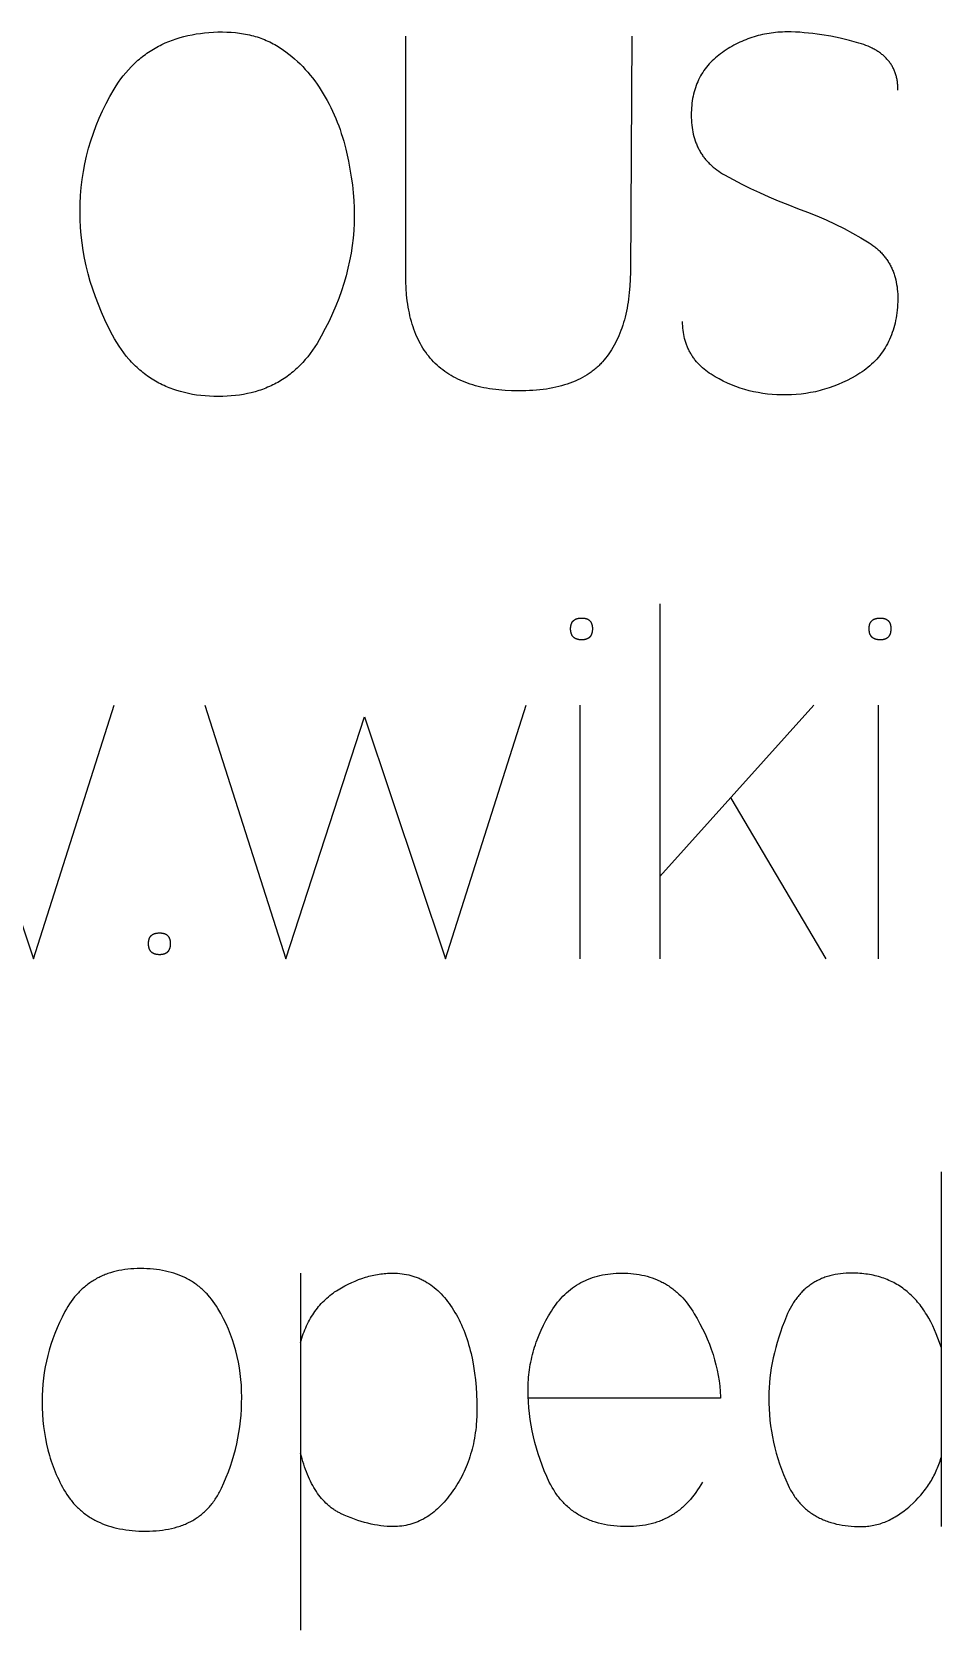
# Model space of a CAD drawing. Header units: millimetres. Extents: x -1220 to 1220, y -1270 to 3400.
# Drawn here: x -640.1 to -450.4, y 3067.2 to 3400.4 of the extents above; entities that cross this region are included whole.
import ezdxf

# ---------------------------------------------------------------- set-up
doc = ezdxf.new("R2010")
doc.units = ezdxf.units.MM
doc.layers.add('TC', color=220, linetype='CONTINUOUS', true_color=0xff00bb)

msp = doc.modelspace()

# ---------------------------------------------------------------- linework, layer by layer
at = {"layer": 'TC'}
for points in [[(-600.35, 3400.39), (-599.43, 3400.37), (-598.54, 3400.33), (-597.65, 3400.26), (-597.22, 3400.21), (-596.79, 3400.16), (-596.36, 3400.09), (-595.94, 3400.03), (-595.53, 3399.95), (-595.11, 3399.87), (-594.7, 3399.78), (-594.3, 3399.68), (-593.9, 3399.57), (-593.51, 3399.46), (-593.12, 3399.34), (-592.73, 3399.22), (-592.35, 3399.08), (-591.97, 3398.94), (-591.59, 3398.79), (-591.23, 3398.64), (-590.86, 3398.48), (-590.5, 3398.31), (-590.14, 3398.13), (-589.79, 3397.94), (-589.44, 3397.75), (-589.1, 3397.55), (-588.76, 3397.35), (-588.43, 3397.14), (-588.1, 3396.92), (-587.13, 3396.23), (-586.51, 3395.76), (-585.9, 3395.27), (-585.3, 3394.76), (-584.72, 3394.24), (-584.15, 3393.71), (-583.6, 3393.16), (-583.07, 3392.59), (-582.55, 3392.01), (-582.04, 3391.41), (-581.55, 3390.8), (-581.07, 3390.17), (-580.61, 3389.52), (-580.16, 3388.86), (-579.73, 3388.18), (-578.9, 3386.79), (-578.5, 3386.07), (-578.11, 3385.35), (-577.74, 3384.62), (-577.39, 3383.87), (-577.04, 3383.12), (-576.72, 3382.37), (-576.41, 3381.6), (-576.11, 3380.82), (-575.83, 3380.03), (-575.56, 3379.24), (-575.31, 3378.43), (-575.07, 3377.62), (-574.85, 3376.79), (-574.64, 3375.96), (-574.08, 3373.44), (-573.76, 3371.77), (-573.48, 3370.12), (-573.26, 3368.49), (-573.09, 3366.87), (-572.96, 3365.27), (-572.89, 3363.69), (-572.87, 3362.12), (-572.89, 3360.55), (-572.97, 3358.97), (-573.11, 3357.4), (-573.29, 3355.83), (-573.54, 3354.26), (-573.83, 3352.68), (-574.18, 3351.11), (-574.58, 3349.54), (-575.04, 3347.97), (-575.55, 3346.39), (-576.11, 3344.82), (-576.73, 3343.25), (-577.4, 3341.68), (-578.13, 3340.1), (-578.9, 3338.53), (-579.74, 3336.96), (-580.17, 3336.18), (-580.61, 3335.44), (-581.08, 3334.71), (-581.55, 3334.01), (-582.04, 3333.33), (-582.55, 3332.68), (-583.08, 3332.06), (-583.62, 3331.46), (-583.89, 3331.16), (-584.17, 3330.88), (-584.45, 3330.6), (-584.74, 3330.32), (-585.03, 3330.06), (-585.33, 3329.8), (-585.62, 3329.54), (-585.93, 3329.29), (-586.23, 3329.05), (-586.54, 3328.81), (-586.86, 3328.58), (-587.17, 3328.36), (-587.5, 3328.14), (-587.82, 3327.93), (-588.15, 3327.72), (-588.48, 3327.52), (-588.82, 3327.33), (-589.16, 3327.14), (-589.51, 3326.96), (-589.86, 3326.79), (-590.21, 3326.62), (-590.57, 3326.46), (-590.93, 3326.3), (-591.29, 3326.15), (-591.66, 3326), (-592.03, 3325.87), (-592.41, 3325.73), (-592.79, 3325.61), (-593.56, 3325.37), (-594.35, 3325.17), (-595.15, 3324.98), (-595.97, 3324.82), (-596.8, 3324.69), (-597.65, 3324.58), (-598.51, 3324.49), (-599.39, 3324.43), (-600.29, 3324.39), (-601.2, 3324.38), (-602.14, 3324.39), (-603.07, 3324.43), (-603.98, 3324.49), (-604.87, 3324.58), (-605.75, 3324.69), (-606.61, 3324.83), (-607.46, 3324.99), (-608.29, 3325.18), (-609.1, 3325.39), (-609.9, 3325.63), (-610.29, 3325.76), (-610.68, 3325.89), (-611.06, 3326.03), (-611.44, 3326.18), (-611.82, 3326.33), (-612.19, 3326.49), (-612.55, 3326.66), (-612.92, 3326.83), (-613.28, 3327.01), (-613.63, 3327.19), (-613.98, 3327.38), (-614.33, 3327.58), (-614.67, 3327.78), (-615.01, 3327.99), (-615.35, 3328.2), (-615.68, 3328.43), (-616.01, 3328.65), (-616.33, 3328.89), (-616.65, 3329.13), (-616.96, 3329.38), (-617.27, 3329.63), (-617.58, 3329.89), (-617.88, 3330.15), (-618.18, 3330.42), (-618.48, 3330.7), (-618.77, 3330.99), (-619.05, 3331.28), (-619.33, 3331.57), (-619.61, 3331.88), (-619.89, 3332.19), (-620.42, 3332.82), (-620.94, 3333.49), (-621.44, 3334.17), (-621.93, 3334.88), (-622.4, 3335.62), (-622.85, 3336.38), (-623.29, 3337.17), (-624.11, 3338.77), (-624.88, 3340.37), (-625.59, 3341.97), (-626.25, 3343.57), (-626.86, 3345.18), (-627.41, 3346.78), (-627.92, 3348.38), (-628.37, 3349.99), (-628.76, 3351.59), (-629.11, 3353.2), (-629.4, 3354.81), (-629.63, 3356.42), (-629.82, 3358.03), (-629.95, 3359.64), (-630.03, 3361.25), (-630.06, 3362.86), (-630.03, 3364.57), (-629.95, 3366.26), (-629.81, 3367.95), (-629.61, 3369.61), (-629.37, 3371.26), (-629.06, 3372.9), (-628.7, 3374.52), (-628.29, 3376.13), (-627.82, 3377.72), (-627.29, 3379.29), (-626.71, 3380.86), (-626.07, 3382.4), (-625.38, 3383.93), (-624.63, 3385.45), (-623.83, 3386.95), (-622.97, 3388.44), (-622.52, 3389.18), (-622.04, 3389.89), (-621.55, 3390.58), (-621.05, 3391.24), (-620.53, 3391.88), (-619.99, 3392.5), (-619.43, 3393.1), (-618.86, 3393.67), (-618.57, 3393.95), (-618.28, 3394.22), (-617.98, 3394.48), (-617.68, 3394.74), (-617.37, 3394.99), (-617.06, 3395.24), (-616.74, 3395.48), (-616.42, 3395.72), (-616.1, 3395.95), (-615.77, 3396.18), (-615.44, 3396.39), (-615.11, 3396.61), (-614.77, 3396.81), (-614.42, 3397.02), (-614.08, 3397.21), (-613.72, 3397.4), (-613.37, 3397.58), (-613.01, 3397.76), (-612.28, 3398.1), (-611.53, 3398.42), (-610.77, 3398.71), (-609.99, 3398.98), (-609.19, 3399.22), (-608.38, 3399.44), (-607.55, 3399.64), (-606.71, 3399.82), (-605.85, 3399.97), (-604.97, 3400.1), (-604.08, 3400.2), (-603.17, 3400.28), (-602.25, 3400.34), (-601.31, 3400.38)], [(-525.4, 3278.18), (-525.26, 3278.18), (-525.13, 3278.17), (-525.07, 3278.17), (-525, 3278.16), (-524.94, 3278.16), (-524.88, 3278.15), (-524.82, 3278.14), (-524.76, 3278.13), (-524.7, 3278.12), (-524.65, 3278.1), (-524.59, 3278.09), (-524.53, 3278.08), (-524.48, 3278.06), (-524.43, 3278.04), (-524.38, 3278.03), (-524.33, 3278.01), (-524.28, 3277.99), (-524.23, 3277.96), (-524.18, 3277.94), (-524.14, 3277.92), (-524.09, 3277.89), (-524.05, 3277.87), (-524, 3277.84), (-523.96, 3277.82), (-523.92, 3277.79), (-523.88, 3277.76), (-523.84, 3277.73), (-523.81, 3277.69), (-523.77, 3277.66), (-523.73, 3277.63), (-523.7, 3277.59), (-523.67, 3277.56), (-523.64, 3277.52), (-523.6, 3277.48), (-523.57, 3277.44), (-523.55, 3277.4), (-523.52, 3277.36), (-523.49, 3277.31), (-523.47, 3277.27), (-523.44, 3277.23), (-523.42, 3277.18), (-523.4, 3277.13), (-523.38, 3277.08), (-523.36, 3277.03), (-523.34, 3276.98), (-523.32, 3276.93), (-523.3, 3276.88), (-523.29, 3276.83), (-523.27, 3276.77), (-523.26, 3276.72), (-523.25, 3276.66), (-523.23, 3276.6), (-523.22, 3276.54), (-523.21, 3276.48), (-523.21, 3276.42), (-523.2, 3276.36), (-523.19, 3276.3), (-523.19, 3276.23), (-523.18, 3276.1), (-523.18, 3275.96), (-523.18, 3275.82), (-523.19, 3275.68), (-523.2, 3275.55), (-523.21, 3275.48), (-523.21, 3275.42), (-523.22, 3275.35), (-523.23, 3275.29), (-523.25, 3275.23), (-523.26, 3275.17), (-523.27, 3275.11), (-523.29, 3275.06), (-523.3, 3275), (-523.32, 3274.94), (-523.34, 3274.89), (-523.36, 3274.84), (-523.38, 3274.79), (-523.4, 3274.74), (-523.42, 3274.69), (-523.44, 3274.64), (-523.47, 3274.59), (-523.49, 3274.54), (-523.52, 3274.5), (-523.55, 3274.46), (-523.57, 3274.41), (-523.6, 3274.37), (-523.64, 3274.33), (-523.67, 3274.29), (-523.7, 3274.25), (-523.73, 3274.22), (-523.77, 3274.18), (-523.81, 3274.15), (-523.84, 3274.11), (-523.88, 3274.08), (-523.92, 3274.05), (-523.96, 3274.02), (-524, 3273.99), (-524.05, 3273.96), (-524.09, 3273.94), (-524.14, 3273.91), (-524.18, 3273.89), (-524.23, 3273.86), (-524.28, 3273.84), (-524.33, 3273.82), (-524.38, 3273.8), (-524.43, 3273.78), (-524.48, 3273.76), (-524.53, 3273.75), (-524.59, 3273.73), (-524.65, 3273.72), (-524.7, 3273.7), (-524.76, 3273.69), (-524.82, 3273.68), (-524.88, 3273.67), (-524.94, 3273.66), (-525, 3273.66), (-525.07, 3273.65), (-525.13, 3273.65), (-525.2, 3273.64), (-525.26, 3273.64), (-525.4, 3273.64), (-525.54, 3273.64), (-525.68, 3273.65), (-525.75, 3273.65), (-525.82, 3273.66), (-525.88, 3273.66), (-525.94, 3273.67), (-526.01, 3273.68), (-526.07, 3273.69), (-526.13, 3273.7), (-526.19, 3273.72), (-526.25, 3273.73), (-526.31, 3273.75), (-526.36, 3273.76), (-526.42, 3273.78), (-526.47, 3273.8), (-526.52, 3273.82), (-526.58, 3273.84), (-526.63, 3273.86), (-526.68, 3273.89), (-526.72, 3273.91), (-526.77, 3273.94), (-526.82, 3273.96), (-526.86, 3273.99), (-526.91, 3274.02), (-526.95, 3274.05), (-526.99, 3274.08), (-527.03, 3274.11), (-527.07, 3274.15), (-527.11, 3274.18), (-527.14, 3274.22), (-527.18, 3274.25), (-527.21, 3274.29), (-527.25, 3274.33), (-527.28, 3274.37), (-527.31, 3274.41), (-527.34, 3274.46), (-527.37, 3274.5), (-527.4, 3274.54), (-527.42, 3274.59), (-527.45, 3274.64), (-527.47, 3274.69), (-527.5, 3274.74), (-527.52, 3274.79), (-527.54, 3274.84), (-527.56, 3274.89), (-527.58, 3274.94), (-527.6, 3275), (-527.61, 3275.06), (-527.63, 3275.11), (-527.64, 3275.17), (-527.66, 3275.23), (-527.67, 3275.29), (-527.68, 3275.35), (-527.69, 3275.42), (-527.7, 3275.48), (-527.7, 3275.55), (-527.71, 3275.61), (-527.72, 3275.68), (-527.72, 3275.82), (-527.73, 3275.96), (-527.72, 3276.1), (-527.72, 3276.16), (-527.72, 3276.23), (-527.71, 3276.3), (-527.7, 3276.36), (-527.7, 3276.42), (-527.69, 3276.48), (-527.68, 3276.54), (-527.67, 3276.6), (-527.66, 3276.66), (-527.64, 3276.72), (-527.63, 3276.77), (-527.61, 3276.83), (-527.6, 3276.88), (-527.58, 3276.93), (-527.56, 3276.98), (-527.54, 3277.03), (-527.52, 3277.08), (-527.5, 3277.13), (-527.47, 3277.18), (-527.45, 3277.23), (-527.42, 3277.27), (-527.4, 3277.31), (-527.37, 3277.36), (-527.34, 3277.4), (-527.31, 3277.44), (-527.28, 3277.48), (-527.25, 3277.52), (-527.21, 3277.56), (-527.18, 3277.59), (-527.14, 3277.63), (-527.11, 3277.66), (-527.07, 3277.69), (-527.03, 3277.73), (-526.99, 3277.76), (-526.95, 3277.79), (-526.91, 3277.82), (-526.86, 3277.84), (-526.82, 3277.87), (-526.77, 3277.89), (-526.72, 3277.92), (-526.68, 3277.94), (-526.63, 3277.96), (-526.58, 3277.99), (-526.52, 3278.01), (-526.47, 3278.03), (-526.42, 3278.04), (-526.36, 3278.06), (-526.31, 3278.08), (-526.25, 3278.09), (-526.19, 3278.1), (-526.13, 3278.12), (-526.07, 3278.13), (-526.01, 3278.14), (-525.94, 3278.15), (-525.88, 3278.16), (-525.82, 3278.16), (-525.68, 3278.17), (-525.54, 3278.18)], [(-463.13, 3278.18), (-463, 3278.18), (-462.87, 3278.17), (-462.8, 3278.17), (-462.74, 3278.16), (-462.67, 3278.16), (-462.61, 3278.15), (-462.55, 3278.14), (-462.49, 3278.13), (-462.44, 3278.12), (-462.38, 3278.1), (-462.32, 3278.09), (-462.27, 3278.08), (-462.22, 3278.06), (-462.16, 3278.04), (-462.11, 3278.03), (-462.06, 3278.01), (-462.01, 3277.99), (-461.96, 3277.96), (-461.92, 3277.94), (-461.87, 3277.92), (-461.82, 3277.89), (-461.78, 3277.87), (-461.74, 3277.84), (-461.7, 3277.82), (-461.66, 3277.79), (-461.62, 3277.76), (-461.58, 3277.73), (-461.54, 3277.69), (-461.5, 3277.66), (-461.47, 3277.63), (-461.43, 3277.59), (-461.4, 3277.56), (-461.37, 3277.52), (-461.34, 3277.48), (-461.31, 3277.44), (-461.28, 3277.4), (-461.25, 3277.36), (-461.23, 3277.31), (-461.2, 3277.27), (-461.18, 3277.23), (-461.15, 3277.18), (-461.13, 3277.13), (-461.11, 3277.08), (-461.09, 3277.03), (-461.07, 3276.98), (-461.05, 3276.93), (-461.04, 3276.88), (-461.02, 3276.83), (-461.01, 3276.77), (-460.99, 3276.72), (-460.98, 3276.66), (-460.97, 3276.6), (-460.96, 3276.54), (-460.95, 3276.48), (-460.94, 3276.42), (-460.93, 3276.36), (-460.93, 3276.3), (-460.92, 3276.23), (-460.92, 3276.1), (-460.91, 3275.96), (-460.92, 3275.82), (-460.92, 3275.68), (-460.93, 3275.55), (-460.94, 3275.48), (-460.95, 3275.42), (-460.96, 3275.35), (-460.97, 3275.29), (-460.98, 3275.23), (-460.99, 3275.17), (-461.01, 3275.11), (-461.02, 3275.06), (-461.04, 3275), (-461.05, 3274.94), (-461.07, 3274.89), (-461.09, 3274.84), (-461.11, 3274.79), (-461.13, 3274.74), (-461.15, 3274.69), (-461.18, 3274.64), (-461.2, 3274.59), (-461.23, 3274.54), (-461.25, 3274.5), (-461.28, 3274.46), (-461.31, 3274.41), (-461.34, 3274.37), (-461.37, 3274.33), (-461.4, 3274.29), (-461.43, 3274.25), (-461.47, 3274.22), (-461.5, 3274.18), (-461.54, 3274.15), (-461.58, 3274.11), (-461.62, 3274.08), (-461.66, 3274.05), (-461.7, 3274.02), (-461.74, 3273.99), (-461.78, 3273.96), (-461.82, 3273.94), (-461.87, 3273.91), (-461.92, 3273.89), (-461.96, 3273.86), (-462.01, 3273.84), (-462.06, 3273.82), (-462.11, 3273.8), (-462.16, 3273.78), (-462.22, 3273.76), (-462.27, 3273.75), (-462.32, 3273.73), (-462.38, 3273.72), (-462.44, 3273.7), (-462.49, 3273.69), (-462.55, 3273.68), (-462.61, 3273.67), (-462.67, 3273.66), (-462.74, 3273.66), (-462.8, 3273.65), (-462.87, 3273.65), (-462.93, 3273.64), (-463, 3273.64), (-463.13, 3273.64), (-463.28, 3273.64), (-463.42, 3273.65), (-463.48, 3273.65), (-463.55, 3273.66), (-463.61, 3273.66), (-463.68, 3273.67), (-463.74, 3273.68), (-463.8, 3273.69), (-463.86, 3273.7), (-463.92, 3273.72), (-463.98, 3273.73), (-464.04, 3273.75), (-464.1, 3273.76), (-464.15, 3273.78), (-464.21, 3273.8), (-464.26, 3273.82), (-464.31, 3273.84), (-464.36, 3273.86), (-464.41, 3273.89), (-464.46, 3273.91), (-464.51, 3273.94), (-464.55, 3273.96), (-464.6, 3273.99), (-464.64, 3274.02), (-464.68, 3274.05), (-464.72, 3274.08), (-464.76, 3274.11), (-464.8, 3274.15), (-464.84, 3274.18), (-464.88, 3274.22), (-464.91, 3274.25), (-464.95, 3274.29), (-464.98, 3274.33), (-465.01, 3274.37), (-465.05, 3274.41), (-465.08, 3274.46), (-465.1, 3274.5), (-465.13, 3274.54), (-465.16, 3274.59), (-465.18, 3274.64), (-465.21, 3274.69), (-465.23, 3274.74), (-465.25, 3274.79), (-465.28, 3274.84), (-465.3, 3274.89), (-465.31, 3274.94), (-465.33, 3275), (-465.35, 3275.06), (-465.36, 3275.11), (-465.38, 3275.17), (-465.39, 3275.23), (-465.4, 3275.29), (-465.41, 3275.35), (-465.42, 3275.42), (-465.43, 3275.48), (-465.44, 3275.55), (-465.45, 3275.61), (-465.45, 3275.68), (-465.46, 3275.82), (-465.46, 3275.96), (-465.46, 3276.1), (-465.45, 3276.16), (-465.45, 3276.23), (-465.45, 3276.3), (-465.44, 3276.36), (-465.43, 3276.42), (-465.42, 3276.48), (-465.41, 3276.54), (-465.4, 3276.6), (-465.39, 3276.66), (-465.38, 3276.72), (-465.36, 3276.77), (-465.35, 3276.83), (-465.33, 3276.88), (-465.31, 3276.93), (-465.3, 3276.98), (-465.28, 3277.03), (-465.25, 3277.08), (-465.23, 3277.13), (-465.21, 3277.18), (-465.18, 3277.23), (-465.16, 3277.27), (-465.13, 3277.31), (-465.1, 3277.36), (-465.08, 3277.4), (-465.05, 3277.44), (-465.01, 3277.48), (-464.98, 3277.52), (-464.95, 3277.56), (-464.91, 3277.59), (-464.88, 3277.63), (-464.84, 3277.66), (-464.8, 3277.69), (-464.76, 3277.73), (-464.72, 3277.76), (-464.68, 3277.79), (-464.64, 3277.82), (-464.6, 3277.84), (-464.55, 3277.87), (-464.51, 3277.89), (-464.46, 3277.92), (-464.41, 3277.94), (-464.36, 3277.96), (-464.31, 3277.99), (-464.26, 3278.01), (-464.21, 3278.03), (-464.15, 3278.04), (-464.1, 3278.06), (-464.04, 3278.08), (-463.98, 3278.09), (-463.92, 3278.1), (-463.86, 3278.12), (-463.8, 3278.13), (-463.74, 3278.14), (-463.68, 3278.15), (-463.61, 3278.16), (-463.55, 3278.16), (-463.42, 3278.17), (-463.28, 3278.18)], [(-613.46, 3212.53), (-613.32, 3212.53), (-613.19, 3212.52), (-613.13, 3212.52), (-613.06, 3212.51), (-613, 3212.51), (-612.94, 3212.5), (-612.88, 3212.49), (-612.82, 3212.48), (-612.76, 3212.47), (-612.71, 3212.46), (-612.65, 3212.44), (-612.59, 3212.43), (-612.54, 3212.41), (-612.49, 3212.39), (-612.44, 3212.38), (-612.39, 3212.36), (-612.34, 3212.34), (-612.29, 3212.32), (-612.24, 3212.29), (-612.2, 3212.27), (-612.15, 3212.25), (-612.11, 3212.22), (-612.06, 3212.19), (-612.02, 3212.17), (-611.98, 3212.14), (-611.94, 3212.11), (-611.9, 3212.08), (-611.87, 3212.05), (-611.83, 3212.01), (-611.79, 3211.98), (-611.76, 3211.94), (-611.73, 3211.91), (-611.7, 3211.87), (-611.66, 3211.83), (-611.63, 3211.79), (-611.61, 3211.75), (-611.58, 3211.71), (-611.55, 3211.67), (-611.53, 3211.62), (-611.5, 3211.58), (-611.48, 3211.53), (-611.46, 3211.48), (-611.44, 3211.44), (-611.42, 3211.39), (-611.4, 3211.34), (-611.38, 3211.28), (-611.36, 3211.23), (-611.35, 3211.18), (-611.33, 3211.12), (-611.32, 3211.07), (-611.31, 3211.01), (-611.29, 3210.95), (-611.28, 3210.89), (-611.27, 3210.83), (-611.27, 3210.77), (-611.26, 3210.71), (-611.25, 3210.65), (-611.25, 3210.58), (-611.24, 3210.45), (-611.24, 3210.31), (-611.24, 3210.17), (-611.25, 3210.03), (-611.26, 3209.9), (-611.27, 3209.83), (-611.27, 3209.77), (-611.28, 3209.71), (-611.29, 3209.64), (-611.31, 3209.58), (-611.32, 3209.52), (-611.33, 3209.46), (-611.35, 3209.41), (-611.36, 3209.35), (-611.38, 3209.3), (-611.4, 3209.24), (-611.42, 3209.19), (-611.44, 3209.14), (-611.46, 3209.09), (-611.48, 3209.04), (-611.5, 3208.99), (-611.53, 3208.94), (-611.55, 3208.9), (-611.58, 3208.85), (-611.61, 3208.81), (-611.63, 3208.76), (-611.66, 3208.72), (-611.7, 3208.68), (-611.73, 3208.64), (-611.76, 3208.61), (-611.79, 3208.57), (-611.83, 3208.53), (-611.87, 3208.5), (-611.9, 3208.46), (-611.94, 3208.43), (-611.98, 3208.4), (-612.02, 3208.37), (-612.06, 3208.34), (-612.11, 3208.31), (-612.15, 3208.29), (-612.2, 3208.26), (-612.24, 3208.24), (-612.29, 3208.21), (-612.34, 3208.19), (-612.39, 3208.17), (-612.44, 3208.15), (-612.49, 3208.13), (-612.54, 3208.12), (-612.59, 3208.1), (-612.65, 3208.08), (-612.71, 3208.07), (-612.76, 3208.06), (-612.82, 3208.04), (-612.88, 3208.03), (-612.94, 3208.02), (-613, 3208.02), (-613.06, 3208.01), (-613.13, 3208), (-613.19, 3208), (-613.26, 3207.99), (-613.32, 3207.99), (-613.46, 3207.99), (-613.6, 3207.99), (-613.74, 3208), (-613.81, 3208), (-613.88, 3208.01), (-613.94, 3208.02), (-614, 3208.02), (-614.07, 3208.03), (-614.13, 3208.04), (-614.19, 3208.06), (-614.25, 3208.07), (-614.31, 3208.08), (-614.37, 3208.1), (-614.42, 3208.12), (-614.48, 3208.13), (-614.53, 3208.15), (-614.58, 3208.17), (-614.64, 3208.19), (-614.69, 3208.21), (-614.74, 3208.24), (-614.78, 3208.26), (-614.83, 3208.29), (-614.88, 3208.31), (-614.92, 3208.34), (-614.97, 3208.37), (-615.01, 3208.4), (-615.05, 3208.43), (-615.09, 3208.46), (-615.13, 3208.5), (-615.17, 3208.53), (-615.2, 3208.57), (-615.24, 3208.61), (-615.27, 3208.64), (-615.31, 3208.68), (-615.34, 3208.72), (-615.37, 3208.76), (-615.4, 3208.81), (-615.43, 3208.85), (-615.46, 3208.9), (-615.48, 3208.94), (-615.51, 3208.99), (-615.53, 3209.04), (-615.56, 3209.09), (-615.58, 3209.14), (-615.6, 3209.19), (-615.62, 3209.24), (-615.64, 3209.3), (-615.66, 3209.35), (-615.67, 3209.41), (-615.69, 3209.46), (-615.7, 3209.52), (-615.72, 3209.58), (-615.73, 3209.64), (-615.74, 3209.71), (-615.75, 3209.77), (-615.76, 3209.83), (-615.76, 3209.9), (-615.77, 3209.96), (-615.78, 3210.03), (-615.78, 3210.17), (-615.79, 3210.31), (-615.78, 3210.45), (-615.78, 3210.52), (-615.78, 3210.58), (-615.77, 3210.65), (-615.76, 3210.71), (-615.76, 3210.77), (-615.75, 3210.83), (-615.74, 3210.89), (-615.73, 3210.95), (-615.72, 3211.01), (-615.7, 3211.07), (-615.69, 3211.12), (-615.67, 3211.18), (-615.66, 3211.23), (-615.64, 3211.28), (-615.62, 3211.34), (-615.6, 3211.39), (-615.58, 3211.44), (-615.56, 3211.48), (-615.53, 3211.53), (-615.51, 3211.58), (-615.48, 3211.62), (-615.46, 3211.67), (-615.43, 3211.71), (-615.4, 3211.75), (-615.37, 3211.79), (-615.34, 3211.83), (-615.31, 3211.87), (-615.27, 3211.91), (-615.24, 3211.94), (-615.2, 3211.98), (-615.17, 3212.01), (-615.13, 3212.05), (-615.09, 3212.08), (-615.05, 3212.11), (-615.01, 3212.14), (-614.97, 3212.17), (-614.92, 3212.19), (-614.88, 3212.22), (-614.83, 3212.25), (-614.78, 3212.27), (-614.74, 3212.29), (-614.69, 3212.32), (-614.64, 3212.34), (-614.58, 3212.36), (-614.53, 3212.38), (-614.48, 3212.39), (-614.42, 3212.41), (-614.37, 3212.43), (-614.31, 3212.44), (-614.25, 3212.46), (-614.19, 3212.47), (-614.13, 3212.48), (-614.07, 3212.49), (-614, 3212.5), (-613.94, 3212.51), (-613.88, 3212.51), (-613.74, 3212.52), (-613.6, 3212.53)], [(-617.48, 3142.55), (-618.15, 3142.54), (-618.81, 3142.52), (-619.47, 3142.47), (-620.1, 3142.41), (-620.73, 3142.33), (-621.35, 3142.23), (-621.95, 3142.12), (-622.54, 3141.99), (-623.12, 3141.84), (-623.69, 3141.67), (-624.25, 3141.49), (-624.52, 3141.39), (-624.8, 3141.29), (-625.06, 3141.18), (-625.33, 3141.07), (-625.59, 3140.95), (-625.85, 3140.83), (-626.11, 3140.71), (-626.36, 3140.58), (-626.61, 3140.44), (-626.86, 3140.3), (-627.1, 3140.16), (-627.35, 3140.01), (-627.58, 3139.86), (-627.82, 3139.71), (-628.05, 3139.55), (-628.28, 3139.38), (-628.51, 3139.21), (-628.73, 3139.04), (-628.95, 3138.86), (-629.17, 3138.68), (-629.39, 3138.49), (-629.6, 3138.3), (-629.81, 3138.11), (-630.02, 3137.91), (-630.22, 3137.7), (-630.42, 3137.5), (-630.62, 3137.28), (-630.81, 3137.07), (-631.19, 3136.62), (-631.56, 3136.15), (-631.92, 3135.67), (-632.26, 3135.17), (-632.6, 3134.65), (-632.92, 3134.12), (-633.23, 3133.56), (-633.8, 3132.44), (-634.34, 3131.31), (-634.84, 3130.17), (-635.31, 3129.03), (-635.74, 3127.88), (-636.13, 3126.72), (-636.48, 3125.56), (-636.8, 3124.39), (-637.07, 3123.22), (-637.32, 3122.04), (-637.52, 3120.86), (-637.69, 3119.67), (-637.82, 3118.47), (-637.91, 3117.27), (-637.97, 3116.07), (-637.99, 3114.85), (-637.97, 3113.52), (-637.91, 3112.2), (-637.81, 3110.9), (-637.68, 3109.63), (-637.51, 3108.37), (-637.3, 3107.14), (-637.05, 3105.92), (-636.77, 3104.73), (-636.45, 3103.56), (-636.27, 3102.98), (-636.09, 3102.41), (-635.89, 3101.84), (-635.69, 3101.28), (-635.47, 3100.72), (-635.25, 3100.17), (-635.02, 3099.62), (-634.78, 3099.08), (-634.52, 3098.54), (-634.26, 3098.01), (-633.99, 3097.48), (-633.71, 3096.96), (-633.42, 3096.44), (-633.12, 3095.93), (-632.81, 3095.43), (-632.47, 3094.94), (-632.13, 3094.48), (-631.95, 3094.25), (-631.77, 3094.02), (-631.59, 3093.8), (-631.4, 3093.59), (-631.21, 3093.37), (-631.02, 3093.16), (-630.82, 3092.96), (-630.62, 3092.76), (-630.42, 3092.56), (-630.21, 3092.37), (-630, 3092.18), (-629.78, 3092), (-629.57, 3091.81), (-629.35, 3091.64), (-629.12, 3091.46), (-628.89, 3091.3), (-628.66, 3091.13), (-628.43, 3090.97), (-628.19, 3090.81), (-627.95, 3090.66), (-627.71, 3090.51), (-627.46, 3090.37), (-627.21, 3090.22), (-626.95, 3090.09), (-626.44, 3089.83), (-625.9, 3089.58), (-625.36, 3089.35), (-624.8, 3089.13), (-624.23, 3088.93), (-623.64, 3088.75), (-623.04, 3088.59), (-622.43, 3088.43), (-621.8, 3088.3), (-621.17, 3088.18), (-620.51, 3088.08), (-619.85, 3087.99), (-619.17, 3087.92), (-618.47, 3087.86), (-617.77, 3087.82), (-617.05, 3087.8), (-616.31, 3087.79), (-615.59, 3087.8), (-614.89, 3087.83), (-614.2, 3087.87), (-613.52, 3087.93), (-612.86, 3088.01), (-612.22, 3088.11), (-611.59, 3088.22), (-610.97, 3088.35), (-610.37, 3088.5), (-609.78, 3088.67), (-609.49, 3088.76), (-609.21, 3088.85), (-608.93, 3088.95), (-608.65, 3089.05), (-608.37, 3089.16), (-608.1, 3089.27), (-607.84, 3089.39), (-607.58, 3089.51), (-607.32, 3089.64), (-607.06, 3089.76), (-606.81, 3089.9), (-606.56, 3090.04), (-606.32, 3090.18), (-606.08, 3090.33), (-605.84, 3090.48), (-605.61, 3090.63), (-605.38, 3090.79), (-605.15, 3090.96), (-604.93, 3091.13), (-604.71, 3091.3), (-604.5, 3091.48), (-604.28, 3091.66), (-604.08, 3091.85), (-603.87, 3092.04), (-603.67, 3092.23), (-603.48, 3092.43), (-603.28, 3092.64), (-603.09, 3092.84), (-602.91, 3093.06), (-602.73, 3093.27), (-602.55, 3093.5), (-602.37, 3093.72), (-602.2, 3093.95), (-602.03, 3094.19), (-601.87, 3094.43), (-601.71, 3094.67), (-601.55, 3094.92), (-601.4, 3095.17), (-601.25, 3095.43), (-601.11, 3095.69), (-600.97, 3095.95), (-600.83, 3096.22), (-600.56, 3096.78), (-600.05, 3097.9), (-599.57, 3099.04), (-599.13, 3100.18), (-598.71, 3101.33), (-598.33, 3102.48), (-597.99, 3103.65), (-597.67, 3104.82), (-597.39, 3106), (-597.14, 3107.19), (-596.93, 3108.38), (-596.75, 3109.58), (-596.6, 3110.79), (-596.48, 3112.01), (-596.4, 3113.23), (-596.35, 3114.46), (-596.33, 3115.7), (-596.35, 3116.96), (-596.41, 3118.21), (-596.51, 3119.44), (-596.64, 3120.66), (-596.82, 3121.87), (-597.03, 3123.06), (-597.28, 3124.23), (-597.58, 3125.4), (-597.91, 3126.55), (-598.27, 3127.68), (-598.68, 3128.8), (-599.13, 3129.91), (-599.61, 3131), (-600.14, 3132.08), (-600.7, 3133.15), (-601.3, 3134.2), (-601.62, 3134.71), (-601.95, 3135.21), (-602.29, 3135.69), (-602.64, 3136.16), (-603.01, 3136.6), (-603.38, 3137.04), (-603.58, 3137.25), (-603.77, 3137.45), (-603.97, 3137.65), (-604.18, 3137.85), (-604.38, 3138.05), (-604.59, 3138.24), (-604.8, 3138.42), (-605.02, 3138.6), (-605.23, 3138.78), (-605.46, 3138.95), (-605.68, 3139.12), (-605.91, 3139.29), (-606.14, 3139.45), (-606.37, 3139.61), (-606.6, 3139.76), (-606.84, 3139.91), (-607.09, 3140.05), (-607.33, 3140.19), (-607.58, 3140.33), (-607.83, 3140.46), (-608.08, 3140.59), (-608.34, 3140.72), (-608.87, 3140.95), (-609.4, 3141.17), (-609.95, 3141.38), (-610.51, 3141.56), (-611.08, 3141.73), (-611.67, 3141.89), (-612.26, 3142.03), (-612.87, 3142.15), (-613.49, 3142.26), (-614.13, 3142.35), (-614.77, 3142.42), (-615.43, 3142.48), (-616.1, 3142.52), (-616.78, 3142.54)]]:
    msp.add_lwpolyline(points, close=True, dxfattribs=at)
for points in [[(-514.93, 3399.54), (-515.25, 3350.28), (-515.28, 3348.82), (-515.36, 3347.4), (-515.48, 3346.03), (-515.63, 3344.7), (-515.73, 3344.05), (-515.83, 3343.41), (-515.95, 3342.78), (-516.07, 3342.16), (-516.21, 3341.55), (-516.36, 3340.95), (-516.51, 3340.36), (-516.68, 3339.79), (-516.86, 3339.22), (-517.04, 3338.66), (-517.24, 3338.12), (-517.45, 3337.58), (-517.67, 3337.06), (-517.89, 3336.55), (-518.13, 3336.04), (-518.38, 3335.55), (-518.64, 3335.07), (-518.91, 3334.6), (-519.19, 3334.14), (-519.48, 3333.69), (-519.78, 3333.25), (-520.09, 3332.82), (-520.42, 3332.4), (-520.75, 3331.99), (-521.09, 3331.59), (-521.26, 3331.4), (-521.44, 3331.21), (-521.62, 3331.02), (-521.8, 3330.84), (-521.99, 3330.66), (-522.18, 3330.48), (-522.38, 3330.3), (-522.58, 3330.13), (-522.78, 3329.96), (-522.99, 3329.8), (-523.2, 3329.64), (-523.41, 3329.48), (-523.85, 3329.17), (-524.3, 3328.87), (-524.76, 3328.59), (-525.24, 3328.32), (-525.74, 3328.06), (-526.25, 3327.82), (-526.77, 3327.58), (-527.31, 3327.36), (-527.86, 3327.15), (-528.42, 3326.96), (-529, 3326.78), (-529.6, 3326.61), (-530.2, 3326.45), (-530.83, 3326.3), (-531.46, 3326.17), (-532.11, 3326.05), (-532.78, 3325.94), (-533.46, 3325.85), (-534.15, 3325.77), (-534.86, 3325.7), (-535.58, 3325.64), (-536.32, 3325.6), (-537.07, 3325.57), (-538.61, 3325.54), (-540.03, 3325.56), (-541.39, 3325.63), (-542.06, 3325.68), (-542.72, 3325.74), (-543.36, 3325.81), (-544, 3325.9), (-544.62, 3325.99), (-545.24, 3326.1), (-545.84, 3326.22), (-546.43, 3326.34), (-547.01, 3326.48), (-547.58, 3326.63), (-548.14, 3326.8), (-548.68, 3326.97), (-549.22, 3327.15), (-549.74, 3327.35), (-550.26, 3327.55), (-550.76, 3327.77), (-551.26, 3328), (-551.74, 3328.24), (-552.21, 3328.49), (-552.67, 3328.75), (-553.12, 3329.03), (-553.55, 3329.31), (-553.98, 3329.61), (-554.4, 3329.91), (-554.8, 3330.23), (-555.2, 3330.56), (-555.58, 3330.9), (-555.95, 3331.25), (-556.31, 3331.61), (-556.66, 3331.99), (-557, 3332.37), (-557.33, 3332.77), (-557.65, 3333.17), (-557.95, 3333.59), (-558.25, 3334.02), (-558.53, 3334.46), (-558.81, 3334.91), (-559.07, 3335.38), (-559.32, 3335.85), (-559.56, 3336.33), (-559.79, 3336.83), (-560.01, 3337.34), (-560.22, 3337.86), (-560.42, 3338.39), (-560.6, 3338.93), (-560.78, 3339.48), (-560.94, 3340.04), (-561.1, 3340.62), (-561.24, 3341.2), (-561.37, 3341.8), (-561.49, 3342.41), (-561.6, 3343.02), (-561.7, 3343.65), (-561.79, 3344.3), (-561.86, 3344.95), (-561.93, 3345.61), (-562.03, 3346.97), (-562.08, 3348.38), (-562.08, 3399.54)], [(-459.43, 3388.23), (-459.44, 3388.69), (-459.45, 3388.92), (-459.47, 3389.15), (-459.48, 3389.37), (-459.51, 3389.59), (-459.53, 3389.81), (-459.56, 3390.03), (-459.59, 3390.24), (-459.63, 3390.45), (-459.67, 3390.66), (-459.72, 3390.86), (-459.77, 3391.07), (-459.82, 3391.27), (-459.88, 3391.46), (-459.94, 3391.66), (-460.01, 3391.85), (-460.08, 3392.04), (-460.15, 3392.23), (-460.23, 3392.42), (-460.31, 3392.6), (-460.4, 3392.78), (-460.49, 3392.96), (-460.58, 3393.13), (-460.68, 3393.3), (-460.78, 3393.47), (-460.88, 3393.64), (-460.99, 3393.81), (-461.11, 3393.97), (-461.22, 3394.13), (-461.34, 3394.29), (-461.47, 3394.44), (-461.6, 3394.59), (-461.73, 3394.74), (-461.87, 3394.89), (-462.01, 3395.04), (-462.15, 3395.18), (-462.3, 3395.32), (-462.46, 3395.45), (-462.61, 3395.59), (-462.77, 3395.72), (-462.94, 3395.85), (-463.11, 3395.98), (-463.28, 3396.1), (-463.46, 3396.22), (-463.64, 3396.34), (-463.82, 3396.46), (-464.01, 3396.58), (-464.21, 3396.69), (-464.4, 3396.8), (-464.6, 3396.9), (-464.81, 3397.01), (-465.23, 3397.21), (-465.67, 3397.4), (-466.12, 3397.58), (-466.59, 3397.75), (-467.07, 3397.91), (-467.57, 3398.06), (-469.57, 3398.61), (-471.52, 3399.08), (-473.45, 3399.48), (-475.34, 3399.81), (-476.28, 3399.94), (-477.2, 3400.06), (-478.12, 3400.16), (-479.03, 3400.24), (-479.93, 3400.31), (-480.82, 3400.35), (-481.71, 3400.38), (-482.59, 3400.39), (-483.07, 3400.38), (-483.54, 3400.37), (-484.02, 3400.35), (-484.49, 3400.32), (-484.96, 3400.28), (-485.42, 3400.23), (-485.89, 3400.17), (-486.34, 3400.1), (-486.8, 3400.03), (-487.25, 3399.94), (-487.7, 3399.85), (-488.15, 3399.75), (-488.59, 3399.64), (-489.03, 3399.52), (-489.47, 3399.39), (-489.91, 3399.25), (-490.34, 3399.1), (-490.77, 3398.95), (-491.19, 3398.78), (-491.61, 3398.61), (-492.03, 3398.43), (-492.45, 3398.24), (-492.86, 3398.04), (-493.27, 3397.83), (-493.68, 3397.61), (-494.08, 3397.39), (-494.48, 3397.15), (-494.88, 3396.91), (-495.27, 3396.65), (-495.66, 3396.39), (-496.05, 3396.12), (-496.43, 3395.84), (-496.81, 3395.56), (-497.18, 3395.27), (-497.53, 3394.97), (-497.87, 3394.67), (-498.2, 3394.36), (-498.52, 3394.04), (-498.82, 3393.71), (-499.12, 3393.38), (-499.4, 3393.03), (-499.67, 3392.68), (-499.92, 3392.33), (-500.17, 3391.96), (-500.4, 3391.59), (-500.63, 3391.21), (-500.83, 3390.82), (-501.03, 3390.42), (-501.22, 3390.02), (-501.39, 3389.61), (-501.55, 3389.19), (-501.7, 3388.76), (-501.84, 3388.33), (-501.97, 3387.89), (-502.08, 3387.44), (-502.18, 3386.98), (-502.27, 3386.52), (-502.35, 3386.04), (-502.42, 3385.56), (-502.47, 3385.08), (-502.51, 3384.58), (-502.54, 3384.08), (-502.56, 3383.57), (-502.57, 3383.05), (-502.56, 3382.52), (-502.54, 3382), (-502.5, 3381.49), (-502.46, 3380.98), (-502.39, 3380.49), (-502.32, 3380), (-502.23, 3379.53), (-502.13, 3379.06), (-502.01, 3378.6), (-501.88, 3378.15), (-501.74, 3377.71), (-501.58, 3377.28), (-501.5, 3377.07), (-501.41, 3376.86), (-501.32, 3376.65), (-501.23, 3376.45), (-501.13, 3376.25), (-501.03, 3376.04), (-500.93, 3375.85), (-500.82, 3375.65), (-500.71, 3375.46), (-500.6, 3375.26), (-500.48, 3375.08), (-500.36, 3374.89), (-500.23, 3374.7), (-500.11, 3374.52), (-499.97, 3374.34), (-499.84, 3374.16), (-499.7, 3373.99), (-499.56, 3373.81), (-499.42, 3373.64), (-499.27, 3373.47), (-499.12, 3373.31), (-498.96, 3373.14), (-498.8, 3372.98), (-498.64, 3372.82), (-498.31, 3372.51), (-497.96, 3372.21), (-497.6, 3371.91), (-497.22, 3371.63), (-496.84, 3371.35), (-496.43, 3371.08), (-496.02, 3370.82), (-495.59, 3370.58), (-493.82, 3369.61), (-492.02, 3368.67), (-490.18, 3367.76), (-488.29, 3366.88), (-486.37, 3366.02), (-484.41, 3365.18), (-482.41, 3364.38), (-480.37, 3363.6), (-478.33, 3362.84), (-476.34, 3362.04), (-474.4, 3361.2), (-472.52, 3360.32), (-470.68, 3359.4), (-468.89, 3358.45), (-467.15, 3357.45), (-465.46, 3356.41), (-465.05, 3356.14), (-464.66, 3355.86), (-464.28, 3355.57), (-464.09, 3355.43), (-463.91, 3355.28), (-463.73, 3355.12), (-463.56, 3354.97), (-463.39, 3354.81), (-463.22, 3354.65), (-463.06, 3354.49), (-462.9, 3354.32), (-462.74, 3354.16), (-462.59, 3353.99), (-462.44, 3353.81), (-462.3, 3353.64), (-462.16, 3353.46), (-462.02, 3353.28), (-461.89, 3353.1), (-461.76, 3352.92), (-461.63, 3352.73), (-461.51, 3352.54), (-461.39, 3352.35), (-461.27, 3352.15), (-461.16, 3351.96), (-461.05, 3351.76), (-460.94, 3351.56), (-460.84, 3351.35), (-460.74, 3351.15), (-460.65, 3350.94), (-460.56, 3350.73), (-460.47, 3350.52), (-460.39, 3350.3), (-460.31, 3350.08), (-460.23, 3349.86), (-460.16, 3349.64), (-460.09, 3349.41), (-460.03, 3349.18), (-459.91, 3348.72), (-459.8, 3348.25), (-459.71, 3347.76), (-459.63, 3347.27), (-459.57, 3346.77), (-459.52, 3346.26), (-459.49, 3345.74), (-459.47, 3345.21), (-459.47, 3344.67), (-459.48, 3344.11), (-459.5, 3343.55), (-459.54, 3342.98), (-459.59, 3342.41), (-459.66, 3341.85), (-459.73, 3341.3), (-459.82, 3340.76), (-459.93, 3340.22), (-460.04, 3339.7), (-460.17, 3339.18), (-460.31, 3338.68), (-460.46, 3338.18), (-460.62, 3337.69), (-460.8, 3337.21), (-460.99, 3336.74), (-461.19, 3336.28), (-461.4, 3335.83), (-461.63, 3335.38), (-461.87, 3334.95), (-462.12, 3334.53), (-462.38, 3334.11), (-462.65, 3333.7), (-462.94, 3333.31), (-463.24, 3332.92), (-463.56, 3332.54), (-463.88, 3332.17), (-464.22, 3331.81), (-464.57, 3331.45), (-464.93, 3331.11), (-465.3, 3330.78), (-465.69, 3330.45), (-466.09, 3330.13), (-466.5, 3329.83), (-466.93, 3329.53), (-467.36, 3329.24), (-468.25, 3328.7), (-469.15, 3328.2), (-470.06, 3327.73), (-470.98, 3327.29), (-471.9, 3326.89), (-472.84, 3326.52), (-473.78, 3326.19), (-474.26, 3326.03), (-474.74, 3325.89), (-475.22, 3325.75), (-475.7, 3325.62), (-476.18, 3325.5), (-476.67, 3325.38), (-477.16, 3325.28), (-477.65, 3325.19), (-478.64, 3325.02), (-479.64, 3324.89), (-480.65, 3324.79), (-481.66, 3324.73), (-482.69, 3324.7), (-483.7, 3324.7), (-484.7, 3324.73), (-485.7, 3324.8), (-486.68, 3324.89), (-487.64, 3325.02), (-488.6, 3325.18), (-489.55, 3325.37), (-490.49, 3325.59), (-491.41, 3325.85), (-492.33, 3326.13), (-493.23, 3326.45), (-494.13, 3326.8), (-495.01, 3327.18), (-495.88, 3327.59), (-496.75, 3328.03), (-497.6, 3328.5), (-498.01, 3328.75), (-498.42, 3329.01), (-498.81, 3329.27), (-499.18, 3329.54), (-499.55, 3329.81), (-499.9, 3330.1), (-500.23, 3330.39), (-500.56, 3330.69), (-500.87, 3330.99), (-501.16, 3331.31), (-501.45, 3331.63), (-501.72, 3331.96), (-501.85, 3332.12), (-501.98, 3332.29), (-502.1, 3332.46), (-502.22, 3332.63), (-502.34, 3332.81), (-502.45, 3332.98), (-502.56, 3333.16), (-502.67, 3333.34), (-502.78, 3333.52), (-502.88, 3333.7), (-502.97, 3333.89), (-503.07, 3334.07), (-503.16, 3334.26), (-503.25, 3334.45), (-503.33, 3334.64), (-503.41, 3334.84), (-503.49, 3335.03), (-503.56, 3335.23), (-503.63, 3335.43), (-503.7, 3335.63), (-503.83, 3336.04), (-503.94, 3336.45), (-504.04, 3336.87), (-504.12, 3337.3), (-504.2, 3337.74), (-504.26, 3338.18), (-504.3, 3338.63), (-504.34, 3339.09), (-504.36, 3339.55), (-504.36, 3340.02)], [(-509.12, 3281.14), (-509.12, 3207.14)], [(-690, 3260), (-673.08, 3207.14), (-656.7, 3257.57), (-639.78, 3207.14), (-622.97, 3260)], [(-604.05, 3260), (-587.14, 3207.14), (-570.75, 3257.57), (-553.84, 3207.14), (-537.03, 3260)], [(-525.82, 3260), (-525.82, 3207.14)], [(-476.98, 3260), (-509.12, 3224.27)], [(-463.56, 3260), (-463.56, 3207.14)], [(-494.32, 3240.65), (-474.45, 3207.14)], [(-450.45, 3162.74), (-450.45, 3088.74)], [(-584.07, 3141.6), (-584.07, 3067.18)], [(-584.07, 3127.12), (-583.94, 3127.58), (-583.79, 3128.04), (-583.64, 3128.49), (-583.49, 3128.93), (-583.32, 3129.36), (-583.15, 3129.79), (-582.97, 3130.21), (-582.79, 3130.62), (-582.6, 3131.02), (-582.4, 3131.41), (-582.19, 3131.8), (-581.98, 3132.18), (-581.76, 3132.55), (-581.53, 3132.91), (-581.3, 3133.27), (-581.06, 3133.62), (-580.81, 3133.96), (-580.56, 3134.29), (-580.29, 3134.61), (-580.02, 3134.93), (-579.75, 3135.24), (-579.47, 3135.54), (-579.17, 3135.83), (-578.88, 3136.11), (-578.57, 3136.39), (-578.26, 3136.66), (-577.94, 3136.92), (-577.62, 3137.18), (-577.29, 3137.42), (-576.95, 3137.66), (-576.6, 3137.89), (-576.25, 3138.11), (-575.53, 3138.53), (-574.82, 3138.93), (-574.11, 3139.3), (-573.39, 3139.64), (-572.68, 3139.95), (-571.97, 3140.24), (-571.25, 3140.5), (-570.54, 3140.73), (-570.18, 3140.83), (-569.83, 3140.93), (-569.47, 3141.02), (-569.11, 3141.11), (-568.76, 3141.19), (-568.4, 3141.26), (-568.04, 3141.32), (-567.69, 3141.38), (-567.33, 3141.43), (-566.97, 3141.48), (-566.61, 3141.51), (-566.26, 3141.54), (-565.9, 3141.57), (-565.54, 3141.59), (-565.19, 3141.6), (-564.83, 3141.6), (-564.34, 3141.59), (-563.85, 3141.57), (-563.37, 3141.53), (-562.9, 3141.48), (-562.43, 3141.41), (-561.97, 3141.33), (-561.51, 3141.23), (-561.06, 3141.12), (-560.84, 3141.05), (-560.62, 3140.99), (-560.4, 3140.92), (-560.19, 3140.85), (-559.97, 3140.77), (-559.75, 3140.69), (-559.54, 3140.6), (-559.33, 3140.51), (-559.12, 3140.42), (-558.91, 3140.33), (-558.71, 3140.23), (-558.5, 3140.12), (-558.3, 3140.01), (-558.09, 3139.9), (-557.7, 3139.67), (-557.3, 3139.42), (-556.91, 3139.16), (-556.53, 3138.88), (-556.16, 3138.58), (-555.79, 3138.28), (-555.43, 3137.95), (-555.07, 3137.61), (-554.72, 3137.26), (-554.38, 3136.89), (-554.04, 3136.5), (-553.71, 3136.1), (-553.38, 3135.69), (-553.07, 3135.26), (-552.75, 3134.82), (-552.45, 3134.36), (-552.15, 3133.88), (-551.85, 3133.39), (-551.56, 3132.9), (-551.28, 3132.39), (-551.01, 3131.87), (-550.74, 3131.34), (-550.49, 3130.8), (-550.25, 3130.25), (-550.02, 3129.69), (-549.79, 3129.12), (-549.58, 3128.54), (-549.38, 3127.95), (-549.18, 3127.35), (-549, 3126.74), (-548.82, 3126.12), (-548.65, 3125.49), (-548.5, 3124.84), (-548.21, 3123.53), (-547.97, 3122.17), (-547.76, 3120.77), (-547.59, 3119.33), (-547.45, 3117.85), (-547.36, 3116.33), (-547.3, 3114.77), (-547.28, 3113.16), (-547.3, 3111.92), (-547.36, 3110.7), (-547.41, 3110.09), (-547.46, 3109.5), (-547.53, 3108.9), (-547.61, 3108.32), (-547.69, 3107.74), (-547.79, 3107.16), (-547.89, 3106.59), (-548.01, 3106.03), (-548.14, 3105.47), (-548.27, 3104.92), (-548.42, 3104.37), (-548.58, 3103.83), (-548.74, 3103.3), (-548.92, 3102.77), (-549.11, 3102.24), (-549.31, 3101.72), (-549.51, 3101.21), (-549.73, 3100.7), (-549.96, 3100.2), (-550.2, 3099.7), (-550.44, 3099.21), (-550.7, 3098.73), (-550.97, 3098.25), (-551.25, 3097.77), (-551.54, 3097.3), (-551.84, 3096.84), (-552.14, 3096.38), (-552.78, 3095.49), (-553.11, 3095.06), (-553.43, 3094.65), (-553.76, 3094.25), (-554.1, 3093.86), (-554.44, 3093.49), (-554.78, 3093.13), (-555.13, 3092.79), (-555.48, 3092.46), (-555.84, 3092.14), (-556.2, 3091.84), (-556.57, 3091.55), (-556.93, 3091.28), (-557.31, 3091.02), (-557.68, 3090.77), (-558.07, 3090.54), (-558.45, 3090.32), (-558.84, 3090.12), (-559.23, 3089.93), (-559.63, 3089.75), (-560.03, 3089.59), (-560.44, 3089.44), (-560.85, 3089.31), (-561.26, 3089.19), (-561.68, 3089.09), (-562.1, 3088.99), (-562.53, 3088.92), (-562.96, 3088.85), (-563.4, 3088.8), (-563.84, 3088.77), (-564.28, 3088.75), (-564.73, 3088.74), (-565.36, 3088.75), (-566.01, 3088.78), (-566.66, 3088.84), (-567.32, 3088.91), (-567.98, 3089.01), (-568.65, 3089.13), (-569.33, 3089.27), (-570.01, 3089.43), (-570.7, 3089.61), (-571.4, 3089.82), (-572.1, 3090.04), (-572.81, 3090.29), (-573.53, 3090.56), (-574.25, 3090.85), (-574.98, 3091.16), (-575.72, 3091.49), (-575.9, 3091.58), (-576.09, 3091.68), (-576.27, 3091.77), (-576.45, 3091.87), (-576.62, 3091.98), (-576.8, 3092.09), (-576.97, 3092.2), (-577.15, 3092.31), (-577.32, 3092.43), (-577.48, 3092.55), (-577.65, 3092.67), (-577.82, 3092.8), (-577.98, 3092.93), (-578.14, 3093.07), (-578.46, 3093.35), (-578.77, 3093.64), (-579.08, 3093.95), (-579.38, 3094.26), (-579.67, 3094.6), (-579.95, 3094.94), (-580.23, 3095.3), (-580.5, 3095.68), (-580.77, 3096.06), (-581.03, 3096.46), (-581.28, 3096.88), (-581.52, 3097.3), (-581.76, 3097.74), (-581.99, 3098.2), (-582.21, 3098.66), (-582.43, 3099.14), (-582.64, 3099.64), (-582.84, 3100.14), (-583.04, 3100.66), (-583.23, 3101.2), (-583.41, 3101.75), (-583.58, 3102.31), (-583.75, 3102.88), (-584.07, 3104.07)], [(-500.24, 3098.04), (-500.56, 3097.47), (-500.9, 3096.92), (-501.24, 3096.38), (-501.59, 3095.86), (-501.96, 3095.36), (-502.34, 3094.88), (-502.72, 3094.42), (-503.12, 3093.97), (-503.53, 3093.55), (-503.74, 3093.34), (-503.95, 3093.14), (-504.16, 3092.94), (-504.38, 3092.75), (-504.6, 3092.56), (-504.82, 3092.38), (-505.04, 3092.2), (-505.27, 3092.02), (-505.5, 3091.85), (-505.73, 3091.69), (-505.97, 3091.52), (-506.2, 3091.37), (-506.45, 3091.22), (-506.69, 3091.07), (-506.93, 3090.92), (-507.18, 3090.79), (-507.43, 3090.65), (-507.69, 3090.52), (-507.94, 3090.4), (-508.2, 3090.28), (-508.47, 3090.16), (-508.73, 3090.05), (-509, 3089.94), (-509.27, 3089.84), (-509.54, 3089.74), (-509.82, 3089.65), (-510.09, 3089.56), (-510.37, 3089.48), (-510.94, 3089.32), (-511.52, 3089.19), (-512.11, 3089.07), (-512.72, 3088.97), (-513.33, 3088.89), (-513.95, 3088.82), (-514.59, 3088.78), (-515.23, 3088.75), (-515.89, 3088.74), (-516.61, 3088.75), (-517.32, 3088.78), (-518.02, 3088.82), (-518.71, 3088.89), (-519.38, 3088.97), (-520.03, 3089.07), (-520.68, 3089.19), (-521.3, 3089.32), (-521.92, 3089.48), (-522.52, 3089.65), (-522.81, 3089.74), (-523.1, 3089.84), (-523.39, 3089.94), (-523.68, 3090.05), (-523.96, 3090.16), (-524.23, 3090.28), (-524.51, 3090.4), (-524.78, 3090.52), (-525.04, 3090.65), (-525.31, 3090.79), (-525.57, 3090.92), (-525.82, 3091.07), (-526.08, 3091.22), (-526.32, 3091.37), (-526.57, 3091.52), (-526.81, 3091.69), (-527.05, 3091.85), (-527.29, 3092.02), (-527.52, 3092.2), (-527.75, 3092.38), (-527.97, 3092.56), (-528.19, 3092.75), (-528.41, 3092.94), (-528.62, 3093.14), (-528.83, 3093.34), (-529.04, 3093.55), (-529.24, 3093.76), (-529.44, 3093.97), (-529.64, 3094.19), (-529.83, 3094.42), (-530.02, 3094.65), (-530.21, 3094.88), (-530.39, 3095.12), (-530.57, 3095.36), (-530.74, 3095.61), (-530.92, 3095.86), (-531.08, 3096.12), (-531.25, 3096.38), (-531.57, 3096.92), (-531.87, 3097.47), (-532.17, 3098.04), (-532.7, 3099.21), (-533.21, 3100.38), (-533.67, 3101.55), (-534.11, 3102.73), (-534.51, 3103.91), (-534.87, 3105.1), (-535.2, 3106.29), (-535.5, 3107.48), (-535.76, 3108.68), (-535.98, 3109.88), (-536.17, 3111.09), (-536.33, 3112.3), (-536.45, 3113.51), (-536.54, 3114.73), (-536.59, 3115.95), (-536.61, 3117.18), (-536.6, 3117.72), (-536.59, 3118.26), (-536.56, 3118.8), (-536.53, 3119.33), (-536.49, 3119.87), (-536.43, 3120.4), (-536.37, 3120.93), (-536.3, 3121.46), (-536.22, 3121.99), (-536.13, 3122.51), (-536.03, 3123.04), (-535.92, 3123.56), (-535.8, 3124.08), (-535.67, 3124.6), (-535.54, 3125.12), (-535.39, 3125.64), (-535.23, 3126.15), (-535.07, 3126.66), (-534.89, 3127.17), (-534.71, 3127.68), (-534.31, 3128.7), (-533.87, 3129.71), (-533.4, 3130.71), (-532.88, 3131.7), (-532.33, 3132.69), (-531.74, 3133.67), (-531.43, 3134.16), (-531.1, 3134.63), (-530.77, 3135.09), (-530.43, 3135.53), (-530.07, 3135.95), (-529.71, 3136.36), (-529.34, 3136.76), (-528.96, 3137.14), (-528.57, 3137.5), (-528.17, 3137.85), (-527.76, 3138.18), (-527.35, 3138.5), (-526.92, 3138.8), (-526.48, 3139.09), (-526.04, 3139.36), (-525.58, 3139.62), (-525.12, 3139.86), (-524.65, 3140.08), (-524.17, 3140.29), (-523.67, 3140.48), (-523.17, 3140.66), (-522.66, 3140.82), (-522.14, 3140.97), (-521.61, 3141.1), (-521.08, 3141.22), (-520.53, 3141.32), (-519.97, 3141.41), (-519.41, 3141.47), (-518.83, 3141.53), (-518.25, 3141.57), (-517.65, 3141.59), (-517.05, 3141.6), (-516.42, 3141.59), (-515.8, 3141.57), (-515.19, 3141.52), (-514.59, 3141.47), (-514, 3141.39), (-513.42, 3141.3), (-512.86, 3141.19), (-512.3, 3141.07), (-511.75, 3140.93), (-511.21, 3140.77), (-510.68, 3140.6), (-510.17, 3140.41), (-509.66, 3140.2), (-509.41, 3140.09), (-509.16, 3139.98), (-508.91, 3139.86), (-508.67, 3139.74), (-508.43, 3139.61), (-508.19, 3139.48), (-507.96, 3139.35), (-507.73, 3139.21), (-507.5, 3139.07), (-507.27, 3138.92), (-507.05, 3138.77), (-506.82, 3138.62), (-506.6, 3138.46), (-506.39, 3138.3), (-506.17, 3138.13), (-505.96, 3137.96), (-505.75, 3137.78), (-505.54, 3137.6), (-505.14, 3137.23), (-504.74, 3136.84), (-504.35, 3136.44), (-503.98, 3136.02), (-503.61, 3135.58), (-503.25, 3135.12), (-502.91, 3134.65), (-502.57, 3134.17), (-502.25, 3133.66), (-501.93, 3133.14), (-501.31, 3132.1), (-500.74, 3131.04), (-500.19, 3129.99), (-499.68, 3128.93), (-499.21, 3127.86), (-498.78, 3126.79), (-498.38, 3125.71), (-498.02, 3124.63), (-497.69, 3123.55), (-497.41, 3122.45), (-497.15, 3121.36), (-496.94, 3120.26), (-496.76, 3119.15), (-496.61, 3118.04), (-496.5, 3116.93), (-496.43, 3115.8), (-496.43, 3115.49), (-536.71, 3115.49)], [(-450.45, 3126.16), (-450.76, 3127.11), (-451.09, 3128.03), (-451.44, 3128.92), (-451.8, 3129.78), (-452.18, 3130.61), (-452.58, 3131.41), (-453, 3132.18), (-453.22, 3132.55), (-453.43, 3132.92), (-453.66, 3133.28), (-453.89, 3133.63), (-454.12, 3133.97), (-454.35, 3134.3), (-454.6, 3134.63), (-454.84, 3134.95), (-455.09, 3135.26), (-455.34, 3135.57), (-455.6, 3135.87), (-455.86, 3136.16), (-456.13, 3136.44), (-456.4, 3136.72), (-456.68, 3136.98), (-456.96, 3137.24), (-457.24, 3137.5), (-457.53, 3137.74), (-457.82, 3137.98), (-458.12, 3138.21), (-458.42, 3138.43), (-458.73, 3138.64), (-459.04, 3138.85), (-459.35, 3139.05), (-459.67, 3139.24), (-460, 3139.43), (-460.32, 3139.61), (-460.65, 3139.78), (-460.99, 3139.94), (-461.33, 3140.09), (-461.68, 3140.24), (-462.03, 3140.38), (-462.38, 3140.51), (-462.74, 3140.63), (-463.1, 3140.75), (-463.47, 3140.86), (-463.84, 3140.96), (-464.21, 3141.06), (-464.59, 3141.14), (-464.98, 3141.22), (-465.36, 3141.29), (-465.76, 3141.36), (-466.15, 3141.41), (-466.56, 3141.46), (-466.96, 3141.5), (-467.37, 3141.54), (-467.79, 3141.56), (-468.2, 3141.58), (-468.63, 3141.6), (-469.05, 3141.6), (-469.67, 3141.59), (-470.27, 3141.56), (-470.86, 3141.52), (-471.44, 3141.46), (-472.01, 3141.38), (-472.56, 3141.28), (-472.83, 3141.23), (-473.1, 3141.17), (-473.37, 3141.11), (-473.63, 3141.04), (-473.89, 3140.96), (-474.15, 3140.89), (-474.4, 3140.81), (-474.66, 3140.72), (-474.9, 3140.63), (-475.15, 3140.54), (-475.39, 3140.44), (-475.63, 3140.34), (-475.87, 3140.23), (-476.1, 3140.12), (-476.33, 3140), (-476.56, 3139.88), (-476.78, 3139.75), (-477, 3139.62), (-477.22, 3139.49), (-477.43, 3139.35), (-477.64, 3139.21), (-477.85, 3139.06), (-478.06, 3138.91), (-478.26, 3138.76), (-478.46, 3138.6), (-478.66, 3138.43), (-478.85, 3138.26), (-479.04, 3138.09), (-479.23, 3137.91), (-479.41, 3137.73), (-479.59, 3137.54), (-479.77, 3137.35), (-479.94, 3137.16), (-480.12, 3136.96), (-480.29, 3136.75), (-480.45, 3136.54), (-480.61, 3136.33), (-480.77, 3136.11), (-480.93, 3135.89), (-481.08, 3135.67), (-481.23, 3135.44), (-481.38, 3135.2), (-481.67, 3134.72), (-481.94, 3134.22), (-482.2, 3133.7), (-482.45, 3133.17), (-482.69, 3132.61), (-483.14, 3131.51), (-483.56, 3130.41), (-483.95, 3129.31), (-484.31, 3128.23), (-484.64, 3127.15), (-484.95, 3126.07), (-485.22, 3125.01), (-485.47, 3123.94), (-485.68, 3122.89), (-485.87, 3121.84), (-486.03, 3120.8), (-486.16, 3119.77), (-486.26, 3118.74), (-486.33, 3117.72), (-486.38, 3116.71), (-486.39, 3115.7), (-486.38, 3114.5), (-486.33, 3113.31), (-486.25, 3112.12), (-486.14, 3110.95), (-486, 3109.78), (-485.83, 3108.62), (-485.62, 3107.46), (-485.39, 3106.32), (-485.12, 3105.18), (-484.82, 3104.05), (-484.49, 3102.92), (-484.13, 3101.8), (-483.74, 3100.69), (-483.32, 3099.59), (-482.86, 3098.5), (-482.37, 3097.41), (-482.11, 3096.88), (-481.83, 3096.36), (-481.69, 3096.11), (-481.54, 3095.86), (-481.39, 3095.62), (-481.23, 3095.38), (-481.08, 3095.14), (-480.92, 3094.91), (-480.75, 3094.69), (-480.58, 3094.46), (-480.41, 3094.25), (-480.24, 3094.03), (-480.06, 3093.82), (-479.88, 3093.62), (-479.69, 3093.42), (-479.5, 3093.22), (-479.31, 3093.03), (-479.12, 3092.84), (-478.92, 3092.65), (-478.71, 3092.47), (-478.51, 3092.3), (-478.3, 3092.13), (-478.09, 3091.96), (-477.87, 3091.8), (-477.65, 3091.64), (-477.43, 3091.48), (-477.2, 3091.33), (-476.98, 3091.19), (-476.74, 3091.05), (-476.51, 3090.91), (-476.27, 3090.78), (-476.02, 3090.65), (-475.78, 3090.52), (-475.53, 3090.4), (-475.27, 3090.28), (-475.02, 3090.17), (-474.76, 3090.06), (-474.49, 3089.96), (-474.23, 3089.86), (-473.96, 3089.77), (-473.68, 3089.68), (-473.41, 3089.59), (-472.84, 3089.43), (-472.26, 3089.28), (-471.67, 3089.16), (-471.07, 3089.05), (-470.45, 3088.95), (-469.82, 3088.88), (-469.17, 3088.82), (-468.51, 3088.78), (-467.84, 3088.75), (-467.15, 3088.74), (-466.81, 3088.75), (-466.48, 3088.76), (-466.14, 3088.78), (-465.81, 3088.81), (-465.48, 3088.85), (-465.15, 3088.89), (-464.82, 3088.95), (-464.49, 3089.01), (-464.16, 3089.08), (-463.83, 3089.16), (-463.51, 3089.25), (-463.18, 3089.35), (-462.86, 3089.46), (-462.53, 3089.57), (-462.21, 3089.69), (-461.89, 3089.83), (-461.57, 3089.96), (-461.25, 3090.11), (-460.94, 3090.27), (-460.62, 3090.43), (-460.3, 3090.61), (-459.99, 3090.79), (-459.67, 3090.98), (-459.36, 3091.18), (-459.05, 3091.39), (-458.74, 3091.6), (-458.43, 3091.83), (-458.12, 3092.06), (-457.81, 3092.3), (-457.51, 3092.55), (-457.2, 3092.81), (-456.9, 3093.08), (-456.3, 3093.62), (-455.73, 3094.18), (-455.19, 3094.75), (-454.67, 3095.33), (-454.18, 3095.92), (-453.94, 3096.22), (-453.71, 3096.52), (-453.49, 3096.82), (-453.27, 3097.13), (-453.06, 3097.44), (-452.85, 3097.75), (-452.65, 3098.07), (-452.46, 3098.39), (-452.28, 3098.71), (-452.1, 3099.03), (-451.93, 3099.36), (-451.76, 3099.69), (-451.6, 3100.02), (-451.45, 3100.35), (-451.3, 3100.69), (-451.16, 3101.03), (-451.02, 3101.37), (-450.9, 3101.71), (-450.77, 3102.06), (-450.66, 3102.41), (-450.55, 3102.76), (-450.45, 3103.12)]]:
    msp.add_lwpolyline(points, dxfattribs=at)

doc.saveas('drawing.dxf')
